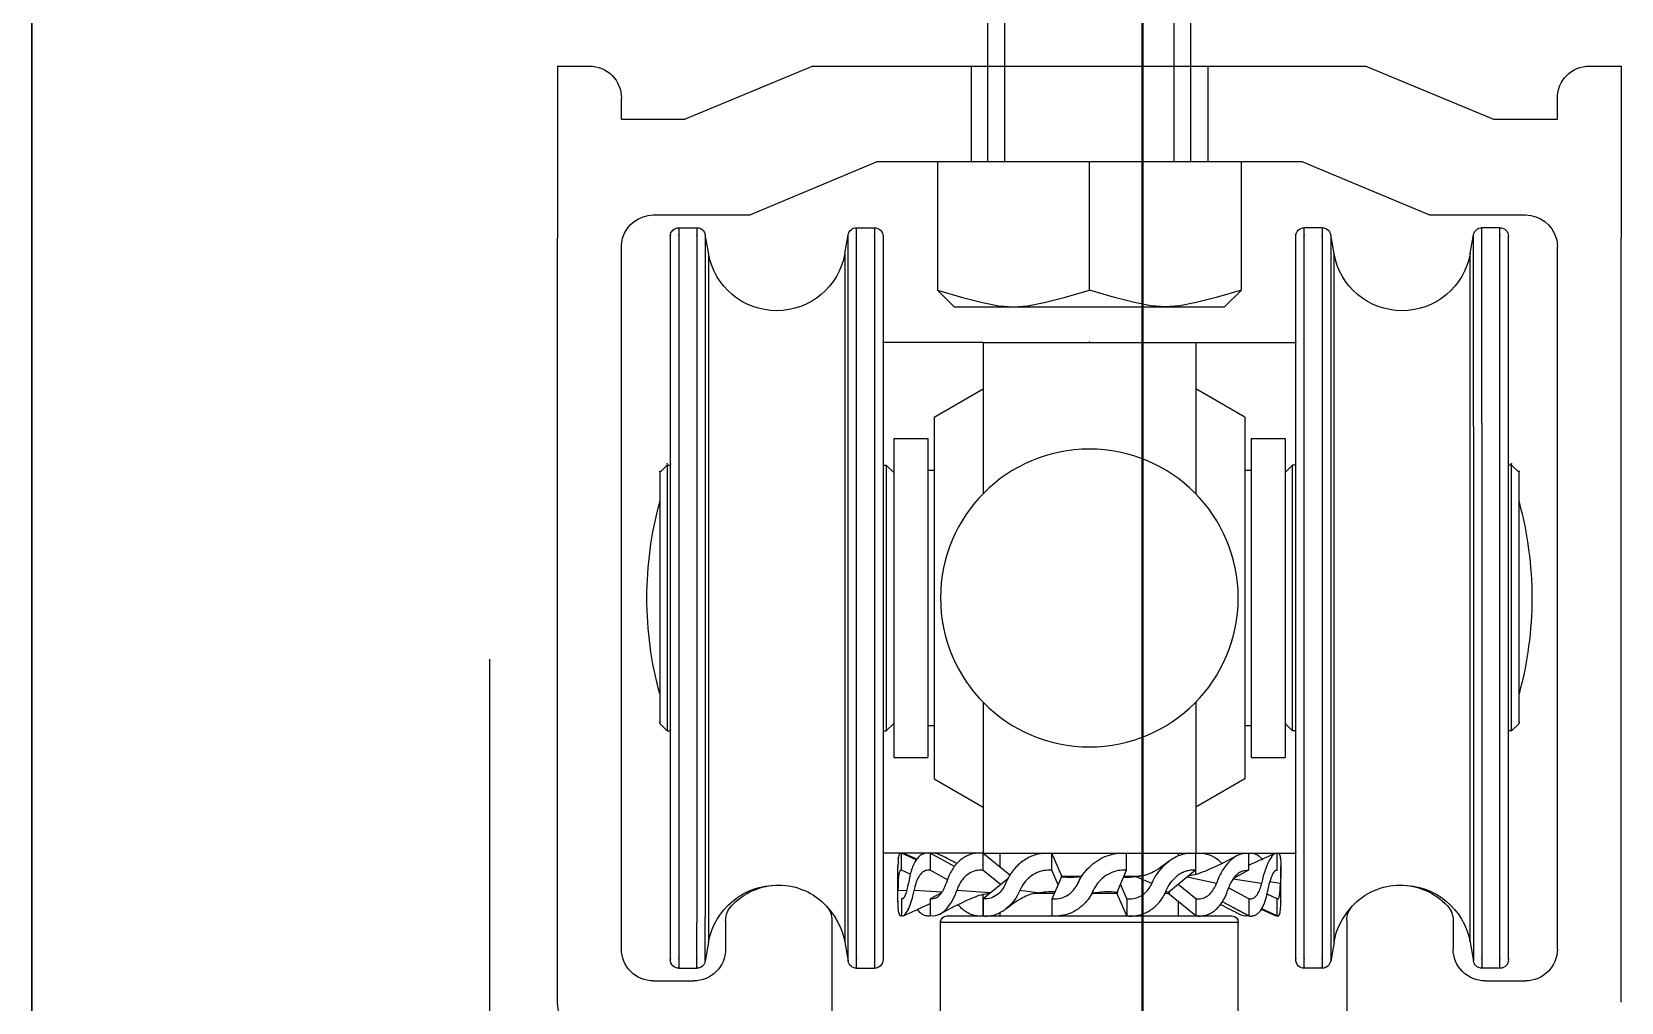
# Model space of a CAD drawing. Header units: millimetres. Extents: x 54215 to 67697, y 23496 to 56611.
# Drawn here: x 56037.4 to 56044.87, y 25750.46 to 25755.02 of the extents above; entities that cross this region are included whole.
import ezdxf

# ---------------------------------------------------------------- set-up
doc = ezdxf.new("R2010")
doc.units = ezdxf.units.MM
doc.linetypes.add('DASHED', pattern=[19.05, 12.7, -6.35])
doc.layers.add('- 0.25', color=43, linetype='Continuous', lineweight=25)
doc.layers.add('taş', color=253, linetype='Continuous', lineweight=40)
doc.layers.add('LEGNO', color=3, linetype='Continuous')

# ---------------------------------------------------------------- blocks, each defined once
blk = doc.blocks.new('sistemmm')
at = {"layer": '- 0.25'}
blk.add_line((11555.3543, 23716.9565), (11555.3543, 23600.1199), dxfattribs=at)
blk.add_line((11553.2024, 23707.7505), (11553.2024, 23710.7505))
at = {"layer": 'LEGNO', "linetype": 'DASHED'}
for p, q in [((11549.9897, 23713.086), (11549.9897, 23718.845)), ((11550.7847, 23713.086), (11550.7847, 23718.845)), ((11549.911, 23713.086), (11549.911, 23718.7662)), ((11550.8635, 23713.086), (11550.8635, 23718.7662))]:
    blk.add_line(p, q, dxfattribs=at)
at = {"layer": 'LEGNO'}
for p, q in [((11548.0394, 23713.5356), (11547.8895, 23713.5356)), ((11547.8895, 23713.5356), (11547.8895, 23712.7277)), ((11549.0884, 23713.5356), (11548.489, 23713.2858)), ((11551.686, 23713.5356), (11549.0884, 23713.5356)), ((11549.8316, 23713.5356), (11549.8316, 23713.086)), ((11550.9428, 23713.5356), (11550.9428, 23713.086)), ((11551.686, 23713.5356), (11552.2854, 23713.2858)), ((11552.8849, 23713.5356), (11552.735, 23713.5356)), ((11552.8849, 23713.5356), (11552.8849, 23712.7277)), ((11548.1893, 23713.2858), (11548.1893, 23713.3857)), ((11552.5852, 23713.2858), (11552.5852, 23713.3857)), ((11548.489, 23713.2858), (11548.1893, 23713.2858)), ((11552.5852, 23713.2858), (11552.2854, 23713.2858)), ((11548.7887, 23712.8362), (11549.3881, 23713.086)), ((11549.3881, 23713.086), (11551.3863, 23713.086)), ((11550.3872, 23712.484), (11550.3872, 23713.086)), ((11551.9857, 23712.8362), (11551.3863, 23713.086)), ((11548.3391, 23712.8362), (11548.7887, 23712.8362)), ((11551.9857, 23712.8362), (11552.4353, 23712.8362)), ((11547.8895, 23709.1397), (11547.8895, 23712.7277)), ((11548.419, 23712.7277), (11548.419, 23712.7363)), ((11548.419, 23711.8404), (11548.419, 23712.7277)), ((11548.459, 23712.7277), (11548.459, 23712.7763)), ((11548.459, 23712.7763), (11548.5439, 23712.7763)), ((11548.459, 23711.8592), (11548.459, 23712.7277)), ((11548.5439, 23712.7277), (11548.5439, 23712.7763)), ((11548.5439, 23711.8592), (11548.5439, 23712.7277)), ((11548.5833, 23712.7276), (11548.5833, 23712.7433)), ((11548.5988, 23712.655), (11548.5833, 23712.7432)), ((11548.5833, 23711.8436), (11548.5833, 23712.7277)), ((11549.2383, 23712.6548), (11549.2539, 23712.7433)), ((11549.2539, 23712.7433), (11549.2539, 23712.7276)), ((11549.2539, 23712.7277), (11549.2539, 23711.8436)), ((11549.2933, 23712.7763), (11549.2933, 23712.7277)), ((11549.2933, 23712.7763), (11549.3781, 23712.7763)), ((11549.2933, 23712.7277), (11549.2933, 23711.8592)), ((11549.3781, 23712.7277), (11549.3781, 23712.7763)), ((11549.3781, 23711.8592), (11549.3781, 23712.7277)), ((11549.4181, 23712.7277), (11549.4181, 23712.7363)), ((11549.4181, 23711.8404), (11549.4181, 23712.7277)), ((11551.3563, 23712.7363), (11551.3563, 23712.7277)), ((11551.3563, 23712.7277), (11551.3563, 23709.5474)), ((11551.3963, 23712.7763), (11551.3963, 23712.7276)), ((11551.4811, 23712.7763), (11551.3963, 23712.7763)), ((11551.3963, 23712.7277), (11551.3963, 23709.5124)), ((11551.4811, 23712.7276), (11551.4811, 23712.7763)), ((11551.4811, 23709.5124), (11551.4811, 23712.7277)), ((11551.5205, 23712.7276), (11551.5205, 23712.7433)), ((11551.5361, 23712.655), (11551.5205, 23712.7433)), ((11551.5205, 23709.5413), (11551.5205, 23712.7277)), ((11552.1752, 23712.6526), (11552.1912, 23712.7433)), ((11552.1912, 23712.7433), (11552.1912, 23712.7276)), ((11552.1912, 23712.7277), (11552.1912, 23709.5413)), ((11552.2305, 23712.7763), (11552.2305, 23712.7276)), ((11552.3154, 23712.7763), (11552.2305, 23712.7763)), ((11552.2305, 23712.7277), (11552.2305, 23709.5124)), ((11552.3154, 23712.7763), (11552.3154, 23712.7276)), ((11552.3154, 23712.7277), (11552.3154, 23709.5124)), ((11552.3554, 23712.7363), (11552.3554, 23712.7277)), ((11552.3554, 23712.7277), (11552.3554, 23709.5474)), ((11552.8849, 23709.1397), (11552.8849, 23712.7277)), ((11548.1893, 23709.3895), (11548.1893, 23712.6864)), ((11548.5988, 23711.8019), (11548.5988, 23712.655)), ((11549.2383, 23711.8019), (11549.2383, 23712.655)), ((11551.5361, 23712.655), (11551.5361, 23709.6188)), ((11552.1756, 23712.655), (11552.1756, 23709.6188)), ((11552.5852, 23709.3895), (11552.5852, 23712.6864)), ((11549.4181, 23711.7884), (11549.4181, 23712.6264)), ((11552.3554, 23712.6264), (11552.3554, 23709.6439)), ((11549.8877, 23712.2368), (11549.4181, 23712.2368)), ((11550.8867, 23712.2368), (11549.8877, 23712.2368)), ((11549.8877, 23712.2368), (11549.8877, 23711.5274)), ((11550.8867, 23712.2368), (11551.3563, 23712.2368)), ((11550.8867, 23712.2368), (11550.8867, 23711.5274)), ((11549.6579, 23711.8871), (11549.8877, 23712.0198)), ((11551.1165, 23711.8871), (11550.8867, 23712.0198)), ((11549.6579, 23711.8871), (11549.6579, 23711.0379)), ((11551.1165, 23711.8871), (11551.1165, 23711.0379)), ((11548.419, 23709.3395), (11548.419, 23711.8404)), ((11548.459, 23709.2995), (11548.459, 23711.8592)), ((11548.5439, 23711.8592), (11548.5439, 23709.2995)), ((11548.5833, 23711.8436), (11548.5833, 23709.3326)), ((11549.2539, 23711.8436), (11549.2539, 23709.3326)), ((11549.2933, 23711.8592), (11549.2933, 23709.2995)), ((11549.3781, 23709.2995), (11549.3781, 23711.8592)), ((11549.4181, 23709.3395), (11549.4181, 23711.8404)), ((11548.5988, 23709.4209), (11548.5988, 23711.8019)), ((11549.2383, 23709.4209), (11549.2383, 23711.8019)), ((11549.4181, 23709.4494), (11549.4181, 23711.7884)), ((11549.4681, 23711.7872), (11549.4681, 23711.0379)), ((11549.6279, 23711.7872), (11549.4681, 23711.7872)), ((11549.6279, 23711.7872), (11549.6279, 23711.0379)), ((11551.1465, 23711.7872), (11551.1465, 23711.0379)), ((11551.3064, 23711.7872), (11551.1465, 23711.7872)), ((11551.3064, 23711.7872), (11551.3064, 23711.0379)), ((11548.3691, 23711.627), (11548.4044, 23711.6623)), ((11548.3691, 23711.627), (11548.4044, 23711.6623)), ((11548.3691, 23711.3162), (11548.3691, 23711.627)), ((11548.4044, 23711.3329), (11548.4044, 23711.6623)), ((11548.4044, 23711.6623), (11548.419, 23711.6623)), ((11548.4044, 23711.6623), (11548.419, 23711.6623)), ((11549.4181, 23711.6623), (11549.4327, 23711.6623)), ((11549.4327, 23711.3329), (11549.4327, 23711.6623)), ((11549.4681, 23711.627), (11549.4327, 23711.6623)), ((11549.6279, 23711.6374), (11549.6279, 23710.5119)), ((11549.6579, 23711.6374), (11549.6279, 23711.6374)), ((11551.1465, 23711.6374), (11551.1165, 23711.6374)), ((11551.3064, 23711.627), (11551.3417, 23711.6623)), ((11551.3064, 23711.627), (11551.3064, 23710.5209)), ((11551.3417, 23711.6623), (11551.3417, 23710.4899)), ((11551.3563, 23711.6623), (11551.3417, 23711.6623)), ((11552.37, 23711.6623), (11552.3554, 23711.6623)), ((11552.37, 23711.6623), (11552.3554, 23711.6623)), ((11552.4053, 23711.627), (11552.37, 23711.6623)), ((11552.37, 23711.6623), (11552.37, 23710.4899)), ((11552.4053, 23711.627), (11552.37, 23711.6623)), ((11552.4053, 23711.627), (11552.4053, 23710.5209)), ((11552.4053, 23711.4875), (11552.4053, 23710.6434)), ((11548.3691, 23710.4488), (11548.3691, 23711.3162)), ((11548.4044, 23710.4135), (11548.4044, 23711.3329)), ((11549.4327, 23710.4135), (11549.4327, 23711.3329)), ((11549.4681, 23711.0379), (11549.4681, 23710.2886)), ((11549.6279, 23711.0379), (11549.6279, 23710.2886)), ((11549.6579, 23711.0379), (11549.6579, 23710.1887)), ((11551.1165, 23711.0379), (11551.1165, 23710.1887)), ((11551.1465, 23711.0379), (11551.1465, 23710.2886)), ((11551.3064, 23711.0379), (11551.3064, 23710.2886)), ((11552.4053, 23710.6434), (11552.4053, 23710.5883)), ((11549.8877, 23710.5485), (11549.8877, 23709.839)), ((11550.8867, 23710.5485), (11550.8867, 23709.839)), ((11549.6279, 23710.5119), (11549.6279, 23710.4385)), ((11551.3064, 23710.5209), (11551.3064, 23710.4488)), ((11551.3417, 23710.4899), (11551.3417, 23710.4135)), ((11552.37, 23710.4899), (11552.37, 23710.4135)), ((11552.4053, 23710.5209), (11552.4053, 23710.4488)), ((11548.3691, 23710.4488), (11548.4044, 23710.4135)), ((11548.4044, 23710.4135), (11548.419, 23710.4135)), ((11549.4181, 23710.4135), (11549.4327, 23710.4135)), ((11549.4681, 23710.4488), (11549.4327, 23710.4135)), ((11549.6579, 23710.4385), (11549.6279, 23710.4385)), ((11551.1465, 23710.4385), (11551.1165, 23710.4385)), ((11551.3064, 23710.4488), (11551.3417, 23710.4135)), ((11551.3563, 23710.4135), (11551.3417, 23710.4135)), ((11552.37, 23710.4135), (11552.3554, 23710.4135)), ((11552.4053, 23710.4488), (11552.37, 23710.4135)), ((11549.6279, 23710.2886), (11549.4681, 23710.2886)), ((11551.3064, 23710.2886), (11551.1465, 23710.2886)), ((11549.6579, 23710.1887), (11549.8877, 23710.056)), ((11551.1165, 23710.1887), (11550.8867, 23710.056)), ((11549.8877, 23709.839), (11549.4181, 23709.839)), ((11549.5051, 23709.839), (11549.5055, 23709.8389)), ((11549.5055, 23709.7591), (11549.5055, 23709.839)), ((11549.514, 23709.839), (11549.515, 23709.8386)), ((11549.6391, 23709.839), (11549.6401, 23709.8385)), ((11549.6401, 23709.839), (11549.6401, 23709.7591)), ((11549.8869, 23709.839), (11549.8877, 23709.8384)), ((11550.8867, 23709.839), (11549.8877, 23709.839)), ((11549.8877, 23709.7395), (11549.8877, 23709.839)), ((11549.8885, 23709.839), (11549.8885, 23709.7591)), ((11549.9688, 23709.8268), (11549.9688, 23709.839)), ((11550.2127, 23709.7591), (11550.2127, 23709.839)), ((11550.5167, 23709.732), (11550.5636, 23709.839)), ((11550.5636, 23709.7591), (11550.5636, 23709.839)), ((11550.7607, 23709.7364), (11550.8875, 23709.839)), ((11550.8056, 23709.7728), (11550.8056, 23709.839)), ((11550.8867, 23709.839), (11551.3563, 23709.839)), ((11550.8875, 23709.839), (11550.8875, 23709.7591)), ((11551.0209, 23709.7773), (11551.1343, 23709.839)), ((11551.021, 23709.7771), (11551.1354, 23709.839)), ((11551.1343, 23709.839), (11551.1343, 23709.8385)), ((11551.1354, 23709.839), (11551.1354, 23709.7591)), ((11551.1984, 23709.8108), (11551.2594, 23709.8386)), ((11551.2007, 23709.8076), (11551.2689, 23709.839)), ((11551.2008, 23709.8075), (11551.2693, 23709.839)), ((11551.2594, 23709.8386), (11551.2605, 23709.839)), ((11551.2693, 23709.7591), (11551.2693, 23709.839)), ((11549.4881, 23709.6311), (11549.4881, 23709.7745)), ((11549.5055, 23709.7591), (11549.519, 23709.7529)), ((11549.6401, 23709.7591), (11549.7103, 23709.721)), ((11549.791, 23709.6971), (11549.9287, 23709.7263)), ((11549.8885, 23709.7591), (11550.0135, 23709.657)), ((11550.0939, 23709.6971), (11550.1678, 23709.7289)), ((11550.1464, 23709.732), (11550.1678, 23709.7289)), ((11550.2243, 23709.732), (11550.1464, 23709.732)), ((11550.2562, 23709.657), (11550.2127, 23709.7591)), ((11550.5188, 23709.732), (11550.4222, 23709.732)), ((11550.424, 23709.7294), (11550.428, 23709.7289)), ((11550.4415, 23709.6971), (11550.428, 23709.7289)), ((11550.5617, 23709.625), (11550.5182, 23709.727)), ((11550.5188, 23709.7256), (11550.5188, 23709.732)), ((11550.5336, 23709.6908), (11550.5636, 23709.7591)), ((11550.8042, 23709.6917), (11550.8875, 23709.7591)), ((11551.0542, 23709.7151), (11551.1354, 23709.7591)), ((11551.2287, 23709.7404), (11551.2693, 23709.7591)), ((11551.2864, 23709.6311), (11551.2864, 23709.7745)), ((11549.4897, 23709.6971), (11549.5407, 23709.7043)), ((11549.5788, 23709.6971), (11549.7124, 23709.718)), ((11549.6391, 23709.625), (11549.7342, 23709.6765)), ((11549.8869, 23709.625), (11549.9702, 23709.6924)), ((11549.8869, 23709.5451), (11550.0192, 23709.6521)), ((11550.013, 23709.6575), (11550.013, 23709.6521)), ((11550.0315, 23709.6521), (11550.013, 23709.6521)), ((11550.0135, 23709.657), (11550.0285, 23709.6584)), ((11550.2109, 23709.625), (11550.2408, 23709.6933)), ((11550.2109, 23709.5451), (11550.2578, 23709.6521)), ((11550.2556, 23709.6585), (11550.2556, 23709.6521)), ((11550.3745, 23709.6521), (11550.2556, 23709.6521)), ((11550.3734, 23709.6532), (11550.3688, 23709.664)), ((11550.3734, 23709.6532), (11550.3741, 23709.6531)), ((11550.4415, 23709.6971), (11550.4405, 23709.6992)), ((11550.6389, 23709.6521), (11550.5501, 23709.6521)), ((11550.6319, 23709.6532), (11550.7142, 23709.664)), ((11550.6319, 23709.6532), (11550.6389, 23709.6521)), ((11550.7706, 23709.7191), (11550.886, 23709.625)), ((11550.8508, 23709.6537), (11550.8532, 23709.6532)), ((11550.8586, 23709.6521), (11550.8528, 23709.6521)), ((11550.8532, 23709.6532), (11551.0098, 23709.664)), ((11550.8532, 23709.6532), (11550.8586, 23709.6521)), ((11551.0788, 23709.6571), (11551.2107, 23709.664)), ((11551.0811, 23709.6539), (11551.1343, 23709.625)), ((11551.2446, 23709.662), (11551.2862, 23709.664)), ((11551.2864, 23709.6311), (11551.2862, 23709.664)), ((11549.5051, 23709.625), (11549.5528, 23709.6469)), ((11549.5051, 23709.5451), (11549.5051, 23709.625)), ((11549.5051, 23709.5451), (11549.5777, 23709.5785)), ((11549.5055, 23709.5451), (11549.5778, 23709.5783)), ((11549.5134, 23709.5454), (11549.5796, 23709.5756)), ((11549.6391, 23709.625), (11549.6391, 23709.5451)), ((11549.6391, 23709.5451), (11549.7621, 23709.6117)), ((11549.6401, 23709.5451), (11549.7622, 23709.6115)), ((11549.8869, 23709.625), (11549.8869, 23709.5451)), ((11549.9688, 23709.5451), (11549.9688, 23709.6113)), ((11550.2109, 23709.625), (11550.2109, 23709.5451)), ((11550.5617, 23709.5451), (11550.5617, 23709.625)), ((11550.886, 23709.625), (11550.886, 23709.5451)), ((11550.8867, 23709.5451), (11550.8867, 23709.6463)), ((11551.1343, 23709.625), (11551.1343, 23709.5451)), ((11551.2588, 23709.6296), (11551.2689, 23709.625)), ((11551.2689, 23709.625), (11551.2689, 23709.5451)), ((11551.5361, 23709.6188), (11551.5361, 23709.4209)), ((11552.1756, 23709.6188), (11552.1756, 23709.4209)), ((11552.3554, 23709.6439), (11552.3554, 23709.4494)), ((11548.6788, 23709.5241), (11548.6788, 23709.3895)), ((11549.1783, 23709.5241), (11549.1783, 23708.2758)), ((11550.7225, 23709.5151), (11549.6879, 23709.5151)), ((11549.6879, 23708.9756), (11549.6879, 23709.5151)), ((11550.7081, 23709.5451), (11549.7178, 23709.5451)), ((11551.0566, 23709.5451), (11550.7081, 23709.5451)), ((11551.0866, 23709.5151), (11550.7225, 23709.5151)), ((11550.8056, 23709.5451), (11550.8056, 23709.561)), ((11550.8867, 23709.5457), (11550.8875, 23709.5451)), ((11551.0866, 23708.9756), (11551.0866, 23709.5151)), ((11551.1343, 23709.5456), (11551.1354, 23709.5451)), ((11551.2689, 23709.5452), (11551.2693, 23709.5451)), ((11551.3563, 23709.5474), (11551.3563, 23709.3395)), ((11551.3963, 23709.5124), (11551.3963, 23709.2995)), ((11551.4811, 23709.2995), (11551.4811, 23709.5124)), ((11551.5205, 23709.3326), (11551.5205, 23709.5413)), ((11551.5961, 23709.5241), (11551.5961, 23708.2758)), ((11552.0956, 23709.5241), (11552.0956, 23709.3895)), ((11552.1912, 23709.3326), (11552.1912, 23709.5413)), ((11552.2305, 23709.2995), (11552.2305, 23709.5124)), ((11552.3154, 23709.5124), (11552.3154, 23709.2995)), ((11552.3554, 23709.5474), (11552.3554, 23709.3395)), ((11548.5988, 23709.4209), (11548.5833, 23709.3326)), ((11548.5988, 23709.4209), (11548.5833, 23709.3326)), ((11549.2383, 23709.4209), (11549.2539, 23709.3326)), ((11551.5361, 23709.4209), (11551.5205, 23709.3326)), ((11551.5361, 23709.4209), (11551.5205, 23709.3326)), ((11552.1756, 23709.4209), (11552.1912, 23709.3326)), ((11548.459, 23709.2995), (11548.5439, 23709.2995)), ((11549.2933, 23709.2995), (11549.3781, 23709.2995)), ((11551.4811, 23709.2995), (11551.3963, 23709.2995)), ((11552.3154, 23709.2995), (11552.2305, 23709.2995)), ((11548.5289, 23709.2396), (11548.3391, 23709.2396)), ((11552.4353, 23709.2396), (11552.2455, 23709.2396))]:
    blk.add_line(p, q, dxfattribs=at)
blk.add_lwpolyline([(11551.0222, 23712.4053), (11549.7522, 23712.4053), (11549.6735, 23712.484), (11549.6735, 23713.086), (11551.1009, 23713.086), (11551.1009, 23712.484)], close=True, dxfattribs=at)
for points in [[(11549.6735, 23712.484), (11549.792, 23712.4496), (11549.8854, 23712.425), (11549.962, 23712.4103), (11550.0303, 23712.4054), (11550.0986, 23712.4103), (11550.1753, 23712.425), (11550.2687, 23712.4496), (11550.3872, 23712.484)], [(11551.1009, 23712.484), (11550.9825, 23712.4496), (11550.8891, 23712.425), (11550.8124, 23712.4103), (11550.7441, 23712.4054), (11550.6758, 23712.4103), (11550.5991, 23712.425), (11550.5057, 23712.4496), (11550.3872, 23712.484)], [(11549.4984, 23709.839), (11549.4967, 23709.8376), (11549.496, 23709.8368), (11549.4952, 23709.8357), (11549.494, 23709.8333), (11549.4922, 23709.8284), (11549.4915, 23709.8254), (11549.4908, 23709.8223), (11549.4898, 23709.8149), (11549.489, 23709.8064), (11549.4884, 23709.7968), (11549.4881, 23709.7804), (11549.4881, 23709.7745)], [(11549.515, 23709.8386), (11549.5175, 23709.8372), (11549.5201, 23709.8354), (11549.5229, 23709.833), (11549.5255, 23709.8304), (11549.5284, 23709.827), (11549.5311, 23709.8235), (11549.5341, 23709.8192), (11549.537, 23709.8148), (11549.54, 23709.8097), (11549.5429, 23709.8045), (11549.5487, 23709.7927), (11549.5545, 23709.7795), (11549.5601, 23709.765), (11549.5654, 23709.7494), (11549.5703, 23709.7328), (11549.5748, 23709.7153), (11549.5788, 23709.6971)], [(11549.6928, 23709.8286), (11549.6977, 23709.8258), (11549.7027, 23709.8228), (11549.7076, 23709.8194), (11549.7124, 23709.8158), (11549.7173, 23709.8118), (11549.722, 23709.8077), (11549.7268, 23709.8032), (11549.7314, 23709.7986), (11549.736, 23709.7936), (11549.7405, 23709.7885), (11549.7449, 23709.7831), (11549.7492, 23709.7775), (11549.7534, 23709.7717), (11549.7575, 23709.7658), (11549.7615, 23709.7596), (11549.7653, 23709.7533), (11549.7691, 23709.7467), (11549.7726, 23709.7401), (11549.7794, 23709.7263), (11549.7825, 23709.7191), (11549.7855, 23709.7119), (11549.791, 23709.6971)], [(11549.6928, 23709.8286), (11549.7331, 23709.8074), (11549.7641, 23709.7916), (11549.7902, 23709.7787), (11549.8078, 23709.7704), (11549.826, 23709.7622), (11549.845, 23709.7542), (11549.8569, 23709.7496), (11549.8689, 23709.7453), (11549.8809, 23709.7415), (11549.8926, 23709.7383), (11549.9036, 23709.7358), (11549.9147, 23709.7339), (11549.9202, 23709.7331)], [(11549.9209, 23709.8391), (11549.9279, 23709.8382), (11549.9348, 23709.837), (11549.9418, 23709.8355), (11549.9488, 23709.8337), (11549.9557, 23709.8316), (11549.9626, 23709.8292), (11549.9695, 23709.8265), (11549.9763, 23709.8235), (11549.9831, 23709.8202), (11549.9897, 23709.8166), (11549.9963, 23709.8128), (11550.0027, 23709.8087), (11550.0091, 23709.8043), (11550.0154, 23709.7996)], [(11550.0152, 23709.7998), (11550.031, 23709.7879), (11550.0471, 23709.7763), (11550.0614, 23709.7667), (11550.0751, 23709.7583), (11550.0855, 23709.7524), (11550.0946, 23709.7477), (11550.1038, 23709.7435), (11550.1138, 23709.7395), (11550.1188, 23709.7378), (11550.1239, 23709.7363), (11550.129, 23709.735), (11550.1342, 23709.7339), (11550.1394, 23709.733), (11550.1446, 23709.7324), (11550.1515, 23709.732), (11550.1538, 23709.732)], [(11550.3872, 23709.7746), (11550.3791, 23709.7821), (11550.3707, 23709.7893), (11550.3619, 23709.7961), (11550.3529, 23709.8024), (11550.3435, 23709.8084), (11550.334, 23709.8138), (11550.3241, 23709.8188), (11550.3141, 23709.8233), (11550.3039, 23709.8273), (11550.2935, 23709.8307), (11550.283, 23709.8336), (11550.2724, 23709.836), (11550.2617, 23709.8378), (11550.251, 23709.839)], [(11550.6016, 23709.839), (11550.609, 23709.8382), (11550.6164, 23709.8371), (11550.6237, 23709.8357), (11550.6309, 23709.8341), (11550.6381, 23709.8321), (11550.6453, 23709.8299), (11550.6523, 23709.8275), (11550.6592, 23709.8248), (11550.6661, 23709.8218), (11550.6728, 23709.8185), (11550.6794, 23709.815), (11550.6858, 23709.8113), (11550.6922, 23709.8073), (11550.6983, 23709.8031), (11550.7044, 23709.7987), (11550.7103, 23709.7941), (11550.716, 23709.7893), (11550.7216, 23709.7842), (11550.727, 23709.779), (11550.7322, 23709.7736), (11550.7372, 23709.768), (11550.7421, 23709.7623), (11550.7468, 23709.7564), (11550.7514, 23709.7503), (11550.7557, 23709.7441), (11550.7599, 23709.7378), (11550.7639, 23709.7313), (11550.7676, 23709.7247), (11550.7712, 23709.7179), (11550.7746, 23709.7111), (11550.7778, 23709.7041), (11550.7809, 23709.6971)], [(11550.8875, 23709.839), (11550.8957, 23709.8397), (11550.8998, 23709.8399), (11550.9059, 23709.8399), (11550.912, 23709.8397), (11550.9181, 23709.8392), (11550.9241, 23709.8384), (11550.93, 23709.8374), (11550.9359, 23709.8362), (11550.9418, 23709.8346), (11550.9475, 23709.8328), (11550.9532, 23709.8308), (11550.9588, 23709.8285), (11550.9642, 23709.8259), (11550.9696, 23709.8231), (11550.9749, 23709.82), (11550.9801, 23709.8167), (11550.9851, 23709.8132), (11550.99, 23709.8094), (11550.9949, 23709.8055), (11550.9995, 23709.8013), (11551.0041, 23709.7969), (11551.0085, 23709.7923), (11551.0128, 23709.7875), (11551.0169, 23709.7825), (11551.0209, 23709.7773), (11551.0248, 23709.772), (11551.0285, 23709.7665), (11551.0321, 23709.7609), (11551.0356, 23709.7551), (11551.0389, 23709.7491), (11551.0451, 23709.7368), (11551.0507, 23709.724), (11551.0558, 23709.7108), (11551.0603, 23709.6971)], [(11551.1354, 23709.839), (11551.1422, 23709.8398), (11551.1456, 23709.8399), (11551.1507, 23709.8398), (11551.1556, 23709.8391), (11551.1605, 23709.8381), (11551.1653, 23709.8367), (11551.1699, 23709.8348), (11551.1744, 23709.8326), (11551.1789, 23709.8298), (11551.1831, 23709.8268), (11551.1873, 23709.8232), (11551.1912, 23709.8194), (11551.1951, 23709.815), (11551.1987, 23709.8105), (11551.2023, 23709.8054), (11551.2056, 23709.8001), (11551.2088, 23709.7944), (11551.2119, 23709.7885), (11551.2148, 23709.7821), (11551.2175, 23709.7756), (11551.2201, 23709.7687), (11551.2226, 23709.7617), (11551.2249, 23709.7542), (11551.227, 23709.7467), (11551.2309, 23709.7309), (11551.2343, 23709.7143), (11551.2372, 23709.6971)], [(11551.276, 23709.839), (11551.2784, 23709.8368), (11551.2795, 23709.8351), (11551.2805, 23709.8333), (11551.2814, 23709.8309), (11551.2822, 23709.8284), (11551.2836, 23709.8223), (11551.2847, 23709.8149), (11551.2855, 23709.8064), (11551.286, 23709.7968), (11551.2863, 23709.7804), (11551.2864, 23709.7745)], [(11549.5119, 23709.7589), (11549.5144, 23709.7574), (11549.517, 23709.755), (11549.5197, 23709.7519), (11549.5225, 23709.7481), (11549.5253, 23709.7435), (11549.5281, 23709.7381), (11549.5309, 23709.7321), (11549.5337, 23709.7254), (11549.5363, 23709.7181), (11549.5389, 23709.7102), (11549.5414, 23709.7018), (11549.5437, 23709.693), (11549.5459, 23709.6837), (11549.5487, 23709.669), (11549.5496, 23709.664)], [(11549.6757, 23709.7523), (11549.6822, 23709.7484), (11549.6885, 23709.7438), (11549.6947, 23709.7385), (11549.7007, 23709.7325), (11549.7065, 23709.7258), (11549.7121, 23709.7184), (11549.7174, 23709.7105), (11549.7224, 23709.7021), (11549.727, 23709.6932), (11549.7312, 23709.6838), (11549.7351, 23709.6741), (11549.7385, 23709.664)], [(11549.8885, 23709.7591), (11549.895, 23709.7596), (11549.8982, 23709.7597), (11549.9032, 23709.7597), (11549.9081, 23709.7594), (11549.9131, 23709.759), (11549.918, 23709.7583), (11549.923, 23709.7573), (11549.928, 23709.7562), (11549.9329, 23709.7548), (11549.9378, 23709.7532), (11549.9427, 23709.7513), (11549.9475, 23709.7493), (11549.9523, 23709.747), (11549.957, 23709.7445), (11549.9617, 23709.7418), (11549.9663, 23709.7389), (11549.9708, 23709.7358), (11549.9752, 23709.7325)], [(11550.2127, 23709.7591), (11550.2194, 23709.7595), (11550.2227, 23709.7597), (11550.2277, 23709.7597), (11550.2327, 23709.7596), (11550.2427, 23709.7588), (11550.2527, 23709.7574), (11550.2626, 23709.7552), (11550.2724, 23709.7524), (11550.282, 23709.7489), (11550.2914, 23709.7448), (11550.3005, 23709.74), (11550.3093, 23709.7346), (11550.3177, 23709.7286), (11550.3257, 23709.7221), (11550.3333, 23709.715), (11550.3405, 23709.7075), (11550.3472, 23709.6995), (11550.3534, 23709.6912), (11550.3591, 23709.6824), (11550.3642, 23709.6734), (11550.3688, 23709.664)], [(11550.5636, 23709.7591), (11550.5702, 23709.7595), (11550.5735, 23709.7597), (11550.5785, 23709.7597), (11550.5834, 23709.7596), (11550.5934, 23709.7588), (11550.6032, 23709.7574), (11550.6129, 23709.7552), (11550.6224, 23709.7524), (11550.6318, 23709.7489), (11550.6408, 23709.7448), (11550.6496, 23709.74), (11550.658, 23709.7346), (11550.6661, 23709.7286), (11550.6737, 23709.7221), (11550.6809, 23709.715), (11550.6877, 23709.7075), (11550.694, 23709.6995), (11550.6998, 23709.6912), (11550.7051, 23709.6824), (11550.7099, 23709.6734), (11550.7142, 23709.664)], [(11550.8875, 23709.7591), (11550.8931, 23709.7595), (11550.8959, 23709.7597), (11550.9001, 23709.7597), (11550.9043, 23709.7596), (11550.9126, 23709.7588), (11550.9208, 23709.7574), (11550.9288, 23709.7552), (11550.9366, 23709.7524), (11550.9443, 23709.7489), (11550.9516, 23709.7448), (11550.9587, 23709.74), (11550.9655, 23709.7346), (11550.972, 23709.7286), (11550.9781, 23709.7221), (11550.9838, 23709.715), (11550.9891, 23709.7075), (11550.9941, 23709.6995), (11550.9986, 23709.6912), (11551.0028, 23709.6824), (11551.0065, 23709.6734), (11551.0098, 23709.664)], [(11551.1354, 23709.7591), (11551.1391, 23709.7595), (11551.1409, 23709.7597), (11551.1437, 23709.7597), (11551.1464, 23709.7596), (11551.1518, 23709.7588), (11551.1571, 23709.7574), (11551.1622, 23709.7552), (11551.1672, 23709.7524), (11551.172, 23709.7489), (11551.1765, 23709.7448), (11551.1809, 23709.74), (11551.185, 23709.7346), (11551.1888, 23709.7286), (11551.1925, 23709.7221), (11551.1958, 23709.715), (11551.1989, 23709.7075), (11551.2018, 23709.6995), (11551.2044, 23709.6912), (11551.2067, 23709.6824), (11551.2088, 23709.6734), (11551.2107, 23709.664)], [(11551.2693, 23709.7591), (11551.2705, 23709.7595), (11551.2712, 23709.7597), (11551.273, 23709.7596), (11551.2747, 23709.7588), (11551.2763, 23709.7574), (11551.2777, 23709.7552), (11551.279, 23709.7524), (11551.2802, 23709.7489), (11551.2812, 23709.7448), (11551.2822, 23709.74), (11551.283, 23709.7346), (11551.2837, 23709.7286), (11551.2848, 23709.715), (11551.2855, 23709.6995), (11551.2859, 23709.6824), (11551.2862, 23709.664)], [(11549.5051, 23709.625), (11549.5037, 23709.6245), (11549.5022, 23709.6246), (11549.5009, 23709.6251), (11549.4996, 23709.6262), (11549.4984, 23709.6278), (11549.4973, 23709.6299), (11549.4963, 23709.6325), (11549.4953, 23709.6356), (11549.4944, 23709.6392), (11549.4937, 23709.6433), (11549.4923, 23709.6527), (11549.4913, 23709.6638), (11549.4905, 23709.6763), (11549.4897, 23709.6971)], [(11549.6391, 23709.5451), (11549.6345, 23709.5445), (11549.6322, 23709.5443), (11549.6288, 23709.5443), (11549.6254, 23709.5445), (11549.6221, 23709.5449), (11549.6188, 23709.5455), (11549.6155, 23709.5463), (11549.6124, 23709.5473), (11549.6092, 23709.5486), (11549.6062, 23709.5501), (11549.6031, 23709.5518), (11549.6002, 23709.5537), (11549.5973, 23709.5558), (11549.5945, 23709.5581), (11549.5917, 23709.5607), (11549.589, 23709.5634), (11549.5839, 23709.5694), (11549.5791, 23709.5762), (11549.5746, 23709.5837), (11549.5704, 23709.5919), (11549.5665, 23709.6007), (11549.5629, 23709.6101), (11549.5597, 23709.62), (11549.5567, 23709.6304), (11549.554, 23709.6412), (11549.5517, 23709.6524), (11549.5496, 23709.664)], [(11549.6391, 23709.625), (11549.6348, 23709.6245), (11549.6305, 23709.6246), (11549.6263, 23709.6251), (11549.6222, 23709.6262), (11549.6182, 23709.6278), (11549.6143, 23709.6299), (11549.6105, 23709.6325), (11549.6068, 23709.6356), (11549.6034, 23709.6392), (11549.6, 23709.6433), (11549.5969, 23709.6478), (11549.594, 23709.6527), (11549.5912, 23709.6581), (11549.5886, 23709.6638), (11549.5863, 23709.6699), (11549.5841, 23709.6763), (11549.5821, 23709.683), (11549.5795, 23709.6935), (11549.5788, 23709.6971)], [(11549.8869, 23709.5451), (11549.88, 23709.5445), (11549.8765, 23709.5443), (11549.8713, 23709.5443), (11549.8662, 23709.5445), (11549.8611, 23709.5449), (11549.856, 23709.5455), (11549.8509, 23709.5463), (11549.8459, 23709.5473), (11549.841, 23709.5486), (11549.8361, 23709.5501), (11549.8312, 23709.5518), (11549.8265, 23709.5537), (11549.8218, 23709.5558), (11549.8172, 23709.5581), (11549.8126, 23709.5606), (11549.8082, 23709.5634), (11549.8039, 23709.5663), (11549.7996, 23709.5694), (11549.7955, 23709.5727), (11549.7914, 23709.5762), (11549.7875, 23709.5799), (11549.7837, 23709.5837), (11549.7764, 23709.5919), (11549.7695, 23709.6007), (11549.7631, 23709.6101), (11549.7572, 23709.62), (11549.7518, 23709.6304), (11549.7469, 23709.6412), (11549.7424, 23709.6524), (11549.7385, 23709.664)], [(11549.8869, 23709.625), (11549.8804, 23709.6245), (11549.874, 23709.6246), (11549.8675, 23709.6251), (11549.8612, 23709.6262), (11549.855, 23709.6278), (11549.8489, 23709.6299), (11549.8429, 23709.6325), (11549.8372, 23709.6356), (11549.8316, 23709.6392), (11549.8263, 23709.6433), (11549.8212, 23709.6478), (11549.8164, 23709.6527), (11549.8118, 23709.6581), (11549.8076, 23709.6638), (11549.8036, 23709.6699), (11549.7999, 23709.6763), (11549.7966, 23709.683), (11549.7936, 23709.6899), (11549.791, 23709.6971)], [(11550.2109, 23709.5451), (11550.2027, 23709.5445), (11550.1986, 23709.5443), (11550.1924, 23709.5443), (11550.1863, 23709.5445), (11550.1801, 23709.5449), (11550.174, 23709.5455), (11550.1679, 23709.5463), (11550.1619, 23709.5473), (11550.1559, 23709.5486), (11550.1499, 23709.5501), (11550.144, 23709.5518), (11550.1382, 23709.5537), (11550.1324, 23709.5558), (11550.1267, 23709.5581), (11550.1211, 23709.5606), (11550.1156, 23709.5634), (11550.1101, 23709.5663), (11550.1048, 23709.5694), (11550.0996, 23709.5727), (11550.0945, 23709.5762), (11550.0895, 23709.5799), (11550.0847, 23709.5837), (11550.08, 23709.5877), (11550.0754, 23709.5919), (11550.0709, 23709.5962), (11550.0666, 23709.6007), (11550.0624, 23709.6053), (11550.0583, 23709.6101), (11550.0507, 23709.62), (11550.0436, 23709.6304), (11550.0372, 23709.6412), (11550.0313, 23709.6524), (11550.0261, 23709.664)], [(11550.2109, 23709.625), (11550.2032, 23709.6245), (11550.1955, 23709.6246), (11550.1879, 23709.6251), (11550.1803, 23709.6262), (11550.1728, 23709.6278), (11550.1655, 23709.6299), (11550.1583, 23709.6325), (11550.1512, 23709.6356), (11550.1444, 23709.6392), (11550.1379, 23709.6433), (11550.1316, 23709.6478), (11550.1257, 23709.6527), (11550.12, 23709.6581), (11550.1147, 23709.6638), (11550.1098, 23709.6699), (11550.1052, 23709.6763), (11550.101, 23709.683), (11550.0973, 23709.6899), (11550.0939, 23709.6971)], [(11550.5617, 23709.625), (11550.554, 23709.6245), (11550.5463, 23709.6246), (11550.5386, 23709.6251), (11550.5309, 23709.6262), (11550.5233, 23709.6278), (11550.5158, 23709.6299), (11550.5084, 23709.6325), (11550.5012, 23709.6356), (11550.4942, 23709.6392), (11550.4875, 23709.6433), (11550.481, 23709.6478), (11550.4748, 23709.6527), (11550.4689, 23709.6581), (11550.4634, 23709.6638), (11550.4582, 23709.6699), (11550.4534, 23709.6763), (11550.449, 23709.683), (11550.4451, 23709.6899), (11550.4415, 23709.6971)], [(11550.7789, 23709.5781), (11550.7627, 23709.5905), (11550.7461, 23709.6026), (11550.7299, 23709.6137), (11550.72, 23709.62), (11550.7079, 23709.6273), (11550.7007, 23709.6313), (11550.6933, 23709.6351), (11550.6859, 23709.6387), (11550.6797, 23709.6414), (11550.6735, 23709.6438), (11550.6672, 23709.646), (11550.6608, 23709.6479), (11550.6533, 23709.6497), (11550.6458, 23709.651), (11550.6382, 23709.6518), (11550.6304, 23709.6521)], [(11551.0901, 23709.5537), (11551.0466, 23709.5766), (11551.0137, 23709.5935), (11550.9902, 23709.6052), (11550.9662, 23709.6166), (11550.9495, 23709.624), (11550.9317, 23709.6315), (11550.9223, 23709.6351), (11550.9129, 23709.6385), (11550.9034, 23709.6416), (11550.8936, 23709.6445), (11550.8839, 23709.647), (11550.8741, 23709.649), (11550.8648, 23709.6505), (11550.8532, 23709.6517)], [(11551.0901, 23709.5537), (11551.082, 23709.5585), (11551.0779, 23709.5613), (11551.0739, 23709.5643), (11551.0699, 23709.5676), (11551.066, 23709.571), (11551.0621, 23709.5748), (11551.0583, 23709.5786), (11551.0509, 23709.5871), (11551.0438, 23709.5962), (11551.037, 23709.6061), (11551.0306, 23709.6166), (11551.0247, 23709.6277), (11551.0192, 23709.6394), (11551.0143, 23709.6515), (11551.0098, 23709.664)], [(11551.1069, 23709.6302), (11551.1021, 23709.6331), (11551.0974, 23709.6365), (11551.0927, 23709.6405), (11551.0883, 23709.6451), (11551.0839, 23709.6501), (11551.0798, 23709.6557), (11551.0759, 23709.6616), (11551.0722, 23709.668), (11551.0688, 23709.6748), (11551.0656, 23709.6819), (11551.0628, 23709.6894), (11551.0603, 23709.6971)], [(11551.261, 23709.5454), (11551.2577, 23709.5473), (11551.2543, 23709.5503), (11551.2507, 23709.5542), (11551.2471, 23709.5591), (11551.2434, 23709.565), (11551.2397, 23709.5717), (11551.2359, 23709.5793), (11551.2323, 23709.5877), (11551.2287, 23709.5968), (11551.2252, 23709.6066), (11551.2219, 23709.6171), (11551.2187, 23709.6281), (11551.2158, 23709.6396), (11551.2131, 23709.6516), (11551.2107, 23709.664)], [(11551.2641, 23709.6251), (11551.2622, 23709.6262), (11551.2603, 23709.628), (11551.2583, 23709.6303), (11551.2563, 23709.6332), (11551.2543, 23709.6367), (11551.2523, 23709.6407), (11551.2503, 23709.6452), (11551.2484, 23709.6503), (11551.2465, 23709.6558), (11551.2447, 23709.6618), (11551.2429, 23709.6682), (11551.2413, 23709.6749), (11551.2398, 23709.682), (11551.2378, 23709.6932), (11551.2372, 23709.6971)], [(11549.5051, 23709.5451), (11549.5035, 23709.5445), (11549.5026, 23709.5443), (11549.5015, 23709.5443), (11549.5003, 23709.5446), (11549.4992, 23709.5451), (11549.4982, 23709.5458), (11549.4972, 23709.5469), (11549.4963, 23709.548), (11549.4954, 23709.5496), (11549.4946, 23709.5513), (11549.4931, 23709.5555), (11549.4919, 23709.5606), (11549.4908, 23709.5667), (11549.49, 23709.5737), (11549.4893, 23709.5815), (11549.4888, 23709.5901), (11549.4884, 23709.5994), (11549.4881, 23709.62), (11549.4881, 23709.6311)], [(11550.3872, 23709.6311), (11550.3936, 23709.6223), (11550.4004, 23709.6138), (11550.4076, 23709.6056), (11550.4153, 23709.5979), (11550.4234, 23709.5906), (11550.4318, 23709.5837), (11550.4406, 23709.5773), (11550.4497, 23709.5714), (11550.459, 23709.566), (11550.4687, 23709.5612), (11550.4786, 23709.557), (11550.4887, 23709.5534), (11550.4989, 23709.5503), (11550.5093, 23709.5479), (11550.5198, 23709.5461), (11550.5303, 23709.5449), (11550.5408, 23709.5444), (11550.5513, 23709.5444), (11550.5617, 23709.5451)], [(11550.886, 23709.5451), (11550.878, 23709.5445), (11550.874, 23709.5443), (11550.8679, 23709.5443), (11550.8619, 23709.5447), (11550.8557, 23709.5453), (11550.8496, 23709.5462), (11550.8435, 23709.5473), (11550.8374, 23709.5488), (11550.8313, 23709.5505), (11550.8252, 23709.5525), (11550.8192, 23709.5548), (11550.8132, 23709.5573), (11550.8073, 23709.5602), (11550.8014, 23709.5633), (11550.7956, 23709.5666), (11550.79, 23709.5702), (11550.7844, 23709.574), (11550.7789, 23709.5781)], [(11550.9151, 23709.5451), (11550.9208, 23709.5458), (11550.9264, 23709.5469), (11550.932, 23709.5482), (11550.9375, 23709.5498), (11550.9429, 23709.5517), (11550.9483, 23709.5538), (11550.9535, 23709.5562), (11550.9587, 23709.5589), (11550.9637, 23709.5618), (11550.9687, 23709.565), (11550.9735, 23709.5684), (11550.9781, 23709.5721), (11550.9827, 23709.576), (11550.9871, 23709.5801), (11550.9914, 23709.5844), (11550.9955, 23709.589), (11550.9996, 23709.5937), (11551.0034, 23709.5986)], [(11551.1354, 23709.5451), (11551.1392, 23709.5446), (11551.1429, 23709.5443), (11551.1466, 23709.5443), (11551.1504, 23709.5446), (11551.154, 23709.5452), (11551.1576, 23709.546), (11551.1611, 23709.547), (11551.1646, 23709.5483), (11551.168, 23709.5499), (11551.1713, 23709.5518), (11551.1746, 23709.5539), (11551.1777, 23709.5562), (11551.1808, 23709.5589), (11551.1838, 23709.5617), (11551.1868, 23709.5649), (11551.1895, 23709.5682), (11551.1914, 23709.5706), (11551.1949, 23709.5755)], [(11551.2693, 23709.5451), (11551.2706, 23709.5446), (11551.2718, 23709.5443), (11551.273, 23709.5443), (11551.2741, 23709.5446), (11551.2752, 23709.5451), (11551.2762, 23709.5458), (11551.2773, 23709.5469), (11551.2781, 23709.548), (11551.2791, 23709.5496), (11551.2798, 23709.5513), (11551.2813, 23709.5555), (11551.2825, 23709.5606), (11551.2836, 23709.5667), (11551.2844, 23709.5737), (11551.2851, 23709.5815), (11551.2856, 23709.5901), (11551.286, 23709.5994), (11551.2863, 23709.62), (11551.2864, 23709.6311)]]:
    blk.add_lwpolyline(points, dxfattribs=at)
blk.add_circle((11550.3872, 23711.0379), 0.6993, dxfattribs=at)
for centre, radius, start, end in [((11548.0394, 23713.3857), 0.1499, 0.00001, 89.99999), ((11552.735, 23713.3857), 0.1499, 90, 180.00001), ((11548.3391, 23712.6864), 0.1499, 90, 164.00015), ((11552.4353, 23712.6864), 0.1499, 15.99985, 90), ((11548.3391, 23712.6864), 0.1499, 164.00015, 180.00001), ((11548.459, 23712.7363), 0.04, 90, 180.00001), ((11548.5439, 23712.7363), 0.04, 10, 90), ((11549.2933, 23712.7363), 0.04, 90, 169.99999), ((11549.3781, 23712.7363), 0.04, 0.00001, 89.99999), ((11551.3963, 23712.7363), 0.04, 90, 180.00001), ((11551.4811, 23712.7363), 0.04, 10, 90), ((11552.2305, 23712.7363), 0.04, 90, 169.99999), ((11552.3154, 23712.7363), 0.04, 0.00001, 89.99999), ((11552.4353, 23712.6864), 0.1499, 0.00001, 15.99984), ((11548.9186, 23712.7114), 0.3247, 190, 350.00001), ((11551.8558, 23712.7114), 0.3247, 190, 350.00001), ((11551.8558, 23712.7114), 0.3247, 190, 350.00001), ((11550.025, 23711.0379), 1.7159, 164.81072, 180.00001), ((11550.7494, 23711.0379), 1.7159, 0.00001, 15.18928), ((11550.7494, 23711.0379), 1.7159, 0.00001, 15.18928), ((11550.025, 23711.0379), 1.7159, 180.00001, 195.18928), ((11550.7494, 23711.0379), 1.7159, 344.81071, 0.00001), ((11550.7494, 23711.0379), 1.7159, 344.81071, 0.00001), ((11554.1789, 23719.9742), 11.1572, 245.29081, 245.99574), ((11549.855, 23709.5958), 0.2595, 22.97823, 51.81305), ((11549.4146, 23712.9501), 3.5387, 296.78915, 298.10404), ((11551.1275, 23709.7448), 0.0955, 99.3812, 118.7063), ((11552.3841, 23709.7995), 2.8962, 180.4939, 182.02666), ((11549.5084, 23709.7524), 0.00737, 62.43124, 113.36401), ((11549.6477, 23709.7035), 0.0562, 60.13127, 97.80504), ((11549.8697, 23709.601), 0.1686, 21.91919, 51.25458), ((11550.2177, 23710.063), 0.3378, 261.50669, 271.60643), ((11550.2072, 23709.5906), 0.2574, 24.96416, 45.61765), ((11550.4804, 23710.0996), 0.3744, 261.9527, 275.7949), ((11548.9186, 23709.3645), 0.3247, 89.09747, 169.99999), ((11548.9286, 23709.3845), 0.3047, 42.97028, 137.02971), ((11550.3001, 23709.2104), 0.4488, 80.5994, 95.60594), ((11550.5654, 23709.7527), 0.2157, 204.29204, 214.31449), ((11550.562, 23709.2508), 0.4084, 80.1383, 92.07243), ((11550.9118, 23709.7453), 0.2136, 202.36161, 231.53194), ((11550.8987, 23709.7439), 0.1268, 201.67577, 230.99894), ((11551.8458, 23709.3845), 0.3047, 42.97028, 137.02971), ((11551.8558, 23709.3645), 0.3247, 10, 90.90274), ((11548.7787, 23709.5241), 0.0999, 137.02971, 180.00001), ((11549.0784, 23709.5241), 0.0999, 0.00001, 42.97029), ((11548.9186, 23709.3645), 0.3247, 10, 41.84929), ((11551.3757, 23706.403), 3.5759, 116.66307, 118.22822), ((11550.8775, 23709.7165), 0.092, 230.50645, 275.26192), ((11551.1283, 23709.6676), 0.043, 240.2448, 278.05091), ((11546.0203, 23698.1615), 12.5322, 65.28071, 65.91654), ((11551.2666, 23709.6301), 0.00561, 242.82139, 293.87982), ((11551.8558, 23709.3645), 0.3247, 138.15462, 169.99999), ((11551.8558, 23709.3645), 0.3247, 138.15353, 169.99999), ((11551.696, 23709.5241), 0.0999, 137.02971, 180.00001), ((11551.9957, 23709.5241), 0.0999, 0, 42.97028), ((11549.5091, 23709.5536), 0.00925, 247.15908, 297.94362), ((11549.6493, 23709.6143), 0.07, 262.44576, 299.98224), ((11549.7178, 23709.5151), 0.03, 90.00416, 180.00157), ((11551.0566, 23709.5151), 0.03, 1.8, 88.2), ((11551.1251, 23709.6143), 0.07, 240.01776, 277.55425), ((11551.2653, 23709.5536), 0.00925, 242.05639, 292.84092), ((11548.3391, 23709.3895), 0.1499, 180.00001, 270), ((11548.5289, 23709.3895), 0.1499, 270, 0.00001), ((11552.2455, 23709.3895), 0.1499, 180.00001, 270), ((11552.4353, 23709.3895), 0.1499, 270, 0.00001), ((11548.459, 23709.3395), 0.04, 180.00001, 270), ((11548.5439, 23709.3395), 0.04, 270, 350.00001), ((11549.2933, 23709.3395), 0.04, 190, 270), ((11549.3781, 23709.3395), 0.04, 270, 0.00001), ((11551.3963, 23709.3395), 0.04, 179.99999, 270), ((11551.4811, 23709.3395), 0.04, 270, 350.00001), ((11552.2305, 23709.3395), 0.04, 190, 270), ((11552.3154, 23709.3395), 0.04, 270, 0.00001), ((11552.6851, 23709.1397), 0.1998, 270, 0.00001)]:
    blk.add_arc(centre, radius, start, end, dxfattribs=at)
for centre, major_axis, ratio, start_param, end_param in [((11549.8338, 23709.053), (-0.2214, 0.7847), 0.263998, -0.026605, 0.198372), ((11549.6907, 23709.5966), (-0.0549, 0.2417), 0.523567, -0.424273, -0.033691), ((11549.9567, 23709.4193), (-0.126, 0.4148), 0.55505, -0.101981, 0.319063)]:
    blk.add_ellipse(centre, major_axis=major_axis, ratio=ratio, start_param=start_param, end_param=end_param, dxfattribs=at)
for p in [(11548.459, 23712.7414), (11549.2932, 23712.7414), (11549.3781, 23712.7414), (11551.3962, 23712.7414), (11552.2305, 23712.7414), (11552.3153, 23712.7414), (11552.3553, 23712.7414), (11549.4181, 23712.2398), (11550.3871, 23712.2398), (11550.3871, 23712.2398), (11551.3562, 23712.2398), (11548.4043, 23711.6673), (11548.419, 23711.6673), (11552.3553, 23711.6673), (11552.37, 23711.6673), (11548.369, 23711.632), (11552.4053, 23711.632), (11548.369, 23711.4925), (11552.4053, 23711.4925), (11548.369, 23710.5934), (11552.4053, 23710.5934), (11548.369, 23710.4538), (11548.4044, 23710.4185), (11548.419, 23710.4185), (11552.3553, 23710.4185), (11552.3699, 23710.4185), (11552.4053, 23710.4538), (11549.4181, 23709.8441), (11549.4893, 23709.8161), (11549.5755, 23709.8101), (11551.1988, 23709.8101), (11551.285, 23709.8161), (11551.3562, 23709.8441), (11549.488, 23709.7796), (11551.2863, 23709.7796), (11549.488, 23709.6122), (11551.1253, 23709.6248), (11551.1919, 23709.5763), (11551.2385, 23709.5732), (11551.2863, 23709.6122), (11551.0865, 23709.5201), (11548.5997, 23709.4308), (11549.2383, 23709.4259), (11548.419, 23709.3445), (11548.459, 23709.3445), (11548.459, 23709.3046), (11548.5438, 23709.3445), (11548.5438, 23709.3046), (11548.5832, 23709.3376), (11549.2539, 23709.3376), (11549.2932, 23709.3445), (11549.2932, 23709.3046), (11549.3781, 23709.3445), (11549.3781, 23709.3046), (11549.4181, 23709.3445), (11551.4811, 23709.3445), (11551.4811, 23709.3046), (11551.5204, 23709.3376), (11552.1911, 23709.3376), (11552.2305, 23709.3445), (11552.2305, 23709.3046), (11552.3153, 23709.3445), (11552.3153, 23709.3046), (11552.3553, 23709.3445)]:
    blk.add_point(p, dxfattribs=at)
at = {"layer": 'taş', "color": 7}
blk.add_line((11550.1372, 23608.0277), (11550.1372, 23719.1385), dxfattribs=at)

msp = doc.modelspace()

# ---------------------------------------------------------------- linework, layer by layer
at = {"layer": '- 0.25'}
msp.add_line((56037.4011, 25758.2775), (56037.4011, 25641.4409), dxfattribs=at)
msp.add_line((56037.4011, 25641.4409), (56037.4011, 25819.7775))

# ---------------------------------------------------------------- block references
at = {"xscale": -1}
msp.add_blockref('sistemmm', (67592.7554, 2041.321), dxfattribs=at)

doc.saveas('drawing.dxf')
